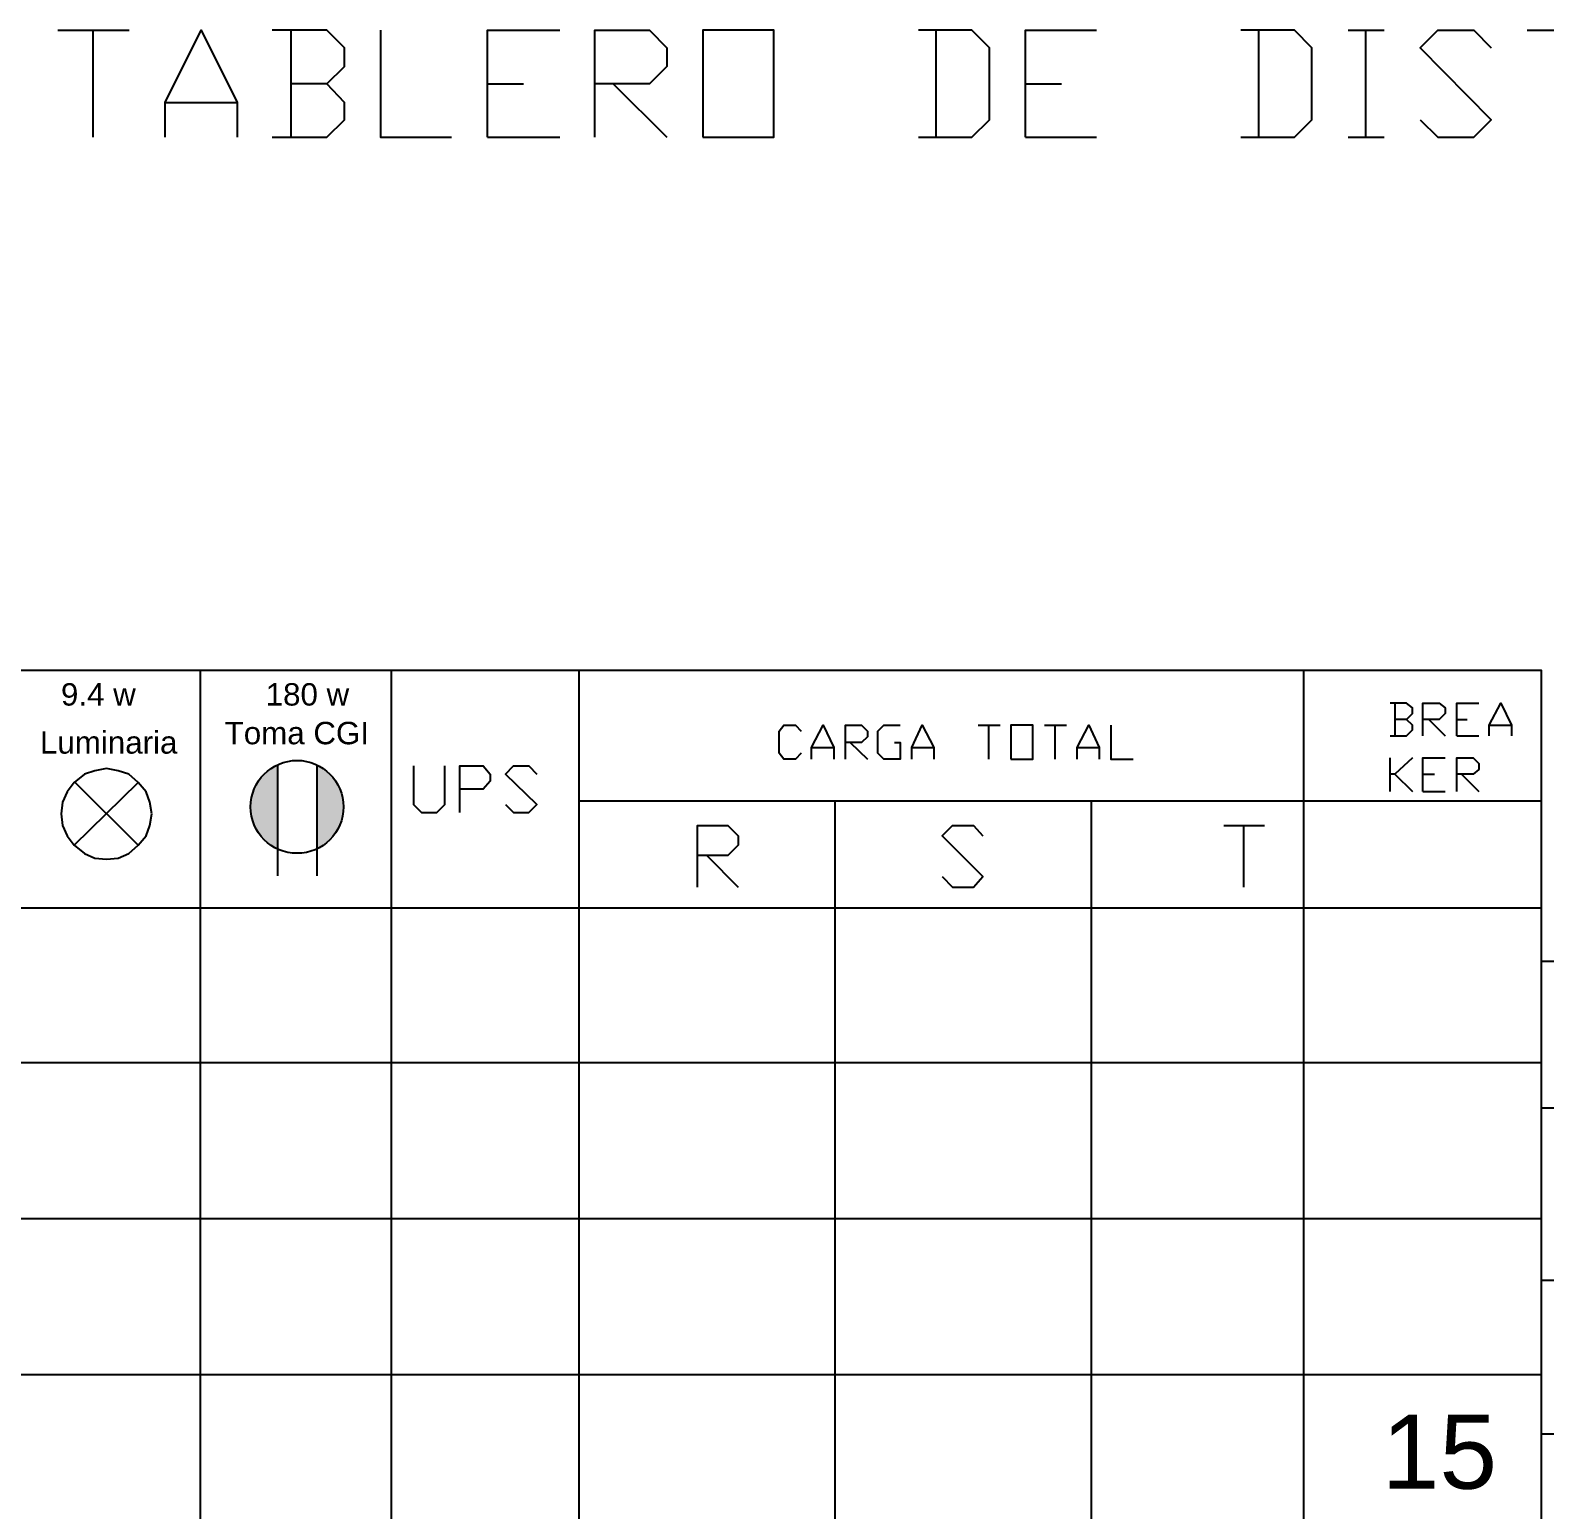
# Model space of a CAD drawing. Header units: metres. Extents: x 0 to 32.6, y 0 to 21.3.
# Drawn here: x 2.346 to 3.657, y 19.997 to 21.278 of the extents above; entities that cross this region are included whole.
import ezdxf

# ---------------------------------------------------------------- set-up
doc = ezdxf.new("R2010")
doc.units = ezdxf.units.M
for name, color, linetype in [('INDICACION-Tabla', 7, 'Continuous'), ('TABLA', 7, 'Continuous'), ('TOMACORRIENTES', 7, 'Continuous')]:
    doc.layers.add(name, color=color, linetype=linetype)
doc.styles.get("Standard").update_dxf_attribs({"font": 'arial.ttf'})

# ---------------------------------------------------------------- blocks, each defined once
blk = doc.blocks.new('Toma corriente CFGI 1 Fase')
at = {"layer": 'TOMACORRIENTES'}
h = blk.add_hatch(dxfattribs=at)
h.set_pattern_fill('ANGLE', color=256)
h.set_pattern_definition([(0, (-6.336, -3.4325), (0, 6.985), [5.08, -1.905]), (90, (-6.336, -3.4325), (-6.985, 4e-16), [5.08, -1.905])])
h.paths.add_polyline_path([(0.0453, 0.0211, 0.63707), (-0.0453, 0.0211)])
h.paths.add_polyline_path([(-0.0453, -0.0211, 0.63707), (0.0453, -0.0211)])
at = {"layer": 'TOMACORRIENTES', "lineweight": 40}
h = blk.add_hatch(color=256, dxfattribs=at)
h.dxf.hatch_style = 1
h.paths.add_polyline_path([(-0.0453, 0.0211), (0.0453, 0.0211, 0.63707)])
h.paths.add_polyline_path([(0.0453, -0.0211), (-0.0453, -0.0211, 0.63707)])
at = {"layer": 'TOMACORRIENTES'}
for p, q in [((-0.0453, 0.0211), (0.0743, 0.0211)), ((-0.0453, -0.0211), (0.0743, -0.0211))]:
    blk.add_line(p, q, dxfattribs=at)
blk.add_circle((0, 0), 0.05, dxfattribs=at)

msp = doc.modelspace()

# ---------------------------------------------------------------- linework, layer by layer
at = {"layer": 'TABLA'}
for p, q in [((2.3701, 21.2779), (2.4316, 21.2779)), ((2.4003, 21.2779), (2.4003, 21.1852)), ((2.5717, 21.2779), (2.5717, 21.1852)), ((3.13, 21.2779), (3.13, 21.1852)), ((3.4092, 21.2779), (3.4092, 21.1852)), ((3.4868, 21.2779), (3.5181, 21.2779)), ((3.5019, 21.2779), (3.5019, 21.1852)), ((3.642, 21.2779), (3.7035, 21.2779)), ((2.742, 21.2315), (2.7732, 21.2315)), ((2.8508, 21.2315), (2.8972, 21.1852)), ((3.2076, 21.2315), (3.2389, 21.2315)), ((2.4628, 21.2154), (2.5253, 21.2154)), ((2.742, 21.1852), (2.8045, 21.1852)), ((3.2076, 21.1852), (3.2691, 21.1852)), ((3.4868, 21.1852), (3.5181, 21.1852)), ((2.4932, 20.7235), (2.4932, 19.5756)), ((2.6586, 20.7235), (2.6586, 19.5756)), ((2.8209, 20.7235), (2.8209, 19.4405)), ((3.4484, 20.7235), (3.4484, 19.4405)), ((3.5274, 20.6953), (3.5274, 20.6671)), ((3.1666, 20.6762), (3.1858, 20.6762)), ((3.1757, 20.6762), (3.1757, 20.6469)), ((3.2241, 20.6762), (3.2432, 20.6762)), ((3.2331, 20.6762), (3.2331, 20.6469)), ((3.5567, 20.6812), (3.5708, 20.6671)), ((3.5809, 20.6812), (3.5899, 20.6812)), ((3.6091, 20.6762), (3.6282, 20.6762)), ((3.0558, 20.6611), (3.0709, 20.6469)), ((3.5809, 20.6671), (3.6, 20.6671)), ((3.0225, 20.657), (3.0416, 20.657)), ((3.1092, 20.657), (3.1283, 20.657)), ((3.2523, 20.657), (3.2714, 20.657)), ((3.5234, 20.6187), (3.5234, 20.648)), ((3.5274, 20.6338), (3.5426, 20.6187)), ((3.5516, 20.6338), (3.5617, 20.6338)), ((3.5849, 20.6338), (3.6, 20.6187)), ((2.384, 20.5723), (2.4394, 20.6267)), ((2.385, 20.6267), (2.4394, 20.5723)), ((2.8209, 20.6107), (3.6544, 20.6107)), ((3.0426, 20.6107), (3.0426, 19.4405)), ((3.2644, 20.6107), (3.2644, 19.4405)), ((3.5516, 20.6187), (3.5708, 20.6187)), ((3.3793, 20.5895), (3.4146, 20.5895)), ((3.3964, 20.5895), (3.3964, 20.5361)), ((2.9318, 20.5633), (2.959, 20.5361)), ((3.6544, 20.5179), (1.7522, 20.5179)), ((3.7421, 20.4716), (3.6544, 20.4716)), ((3.6544, 20.3839), (1.7522, 20.3839)), ((3.7421, 20.3446), (3.6544, 20.3446)), ((3.6544, 20.2488), (1.7522, 20.2488)), ((3.7421, 20.1954), (3.6544, 20.1954)), ((3.6544, 20.1138), (1.7522, 20.1138)), ((3.7421, 20.0624), (3.6544, 20.0624))]:
    msp.add_line(p, q, dxfattribs=at)
for points in [[(2.4628, 21.1852), (2.4628, 21.2154), (2.494, 21.2779), (2.5253, 21.2154), (2.5253, 21.1852)], [(2.6029, 21.2315), (2.618, 21.2466), (2.618, 21.2628), (2.6029, 21.2779), (2.5555, 21.2779)], [(2.6493, 21.2779), (2.6493, 21.1852), (2.7107, 21.1852)], [(2.742, 21.1852), (2.742, 21.2779), (2.8045, 21.2779)], [(2.8347, 21.1852), (2.8347, 21.2779), (2.8821, 21.2779), (2.8972, 21.2628), (2.8972, 21.2466), (2.8821, 21.2315), (2.8347, 21.2315)], [(3.1149, 21.1852), (3.1613, 21.1852), (3.1764, 21.2003), (3.1764, 21.2628), (3.1613, 21.2779), (3.1149, 21.2779)], [(3.2076, 21.1852), (3.2076, 21.2779), (3.2691, 21.2779)], [(3.3941, 21.1852), (3.4404, 21.1852), (3.4556, 21.2003), (3.4556, 21.2628), (3.4404, 21.2779), (3.3941, 21.2779)], [(3.5493, 21.2003), (3.5644, 21.1852), (3.5957, 21.1852), (3.6108, 21.2003), (3.5493, 21.2628), (3.5644, 21.2779), (3.5957, 21.2779), (3.6108, 21.2628)], [(2.5555, 21.1852), (2.6029, 21.1852), (2.618, 21.2003), (2.618, 21.2154), (2.6029, 21.2315), (2.5717, 21.2315)], [(3.5375, 20.6812), (3.5426, 20.6863), (3.5426, 20.6913), (3.5375, 20.6953), (3.5234, 20.6953)], [(3.5516, 20.6671), (3.5516, 20.6953), (3.5657, 20.6953), (3.5708, 20.6913), (3.5708, 20.6863), (3.5657, 20.6812), (3.5516, 20.6812)], [(3.5809, 20.6671), (3.5809, 20.6953), (3.6, 20.6953)], [(3.6091, 20.6671), (3.6091, 20.6762), (3.6192, 20.6953), (3.6282, 20.6762), (3.6282, 20.6671)], [(3.0134, 20.652), (3.0084, 20.6469), (2.9983, 20.6469), (2.9943, 20.652), (2.9943, 20.6711), (2.9983, 20.6762), (3.0084, 20.6762), (3.0134, 20.6711)], [(3.0225, 20.6469), (3.0225, 20.657), (3.0326, 20.6762), (3.0416, 20.657), (3.0416, 20.6469)], [(3.0517, 20.6469), (3.0517, 20.6762), (3.0658, 20.6762), (3.0709, 20.6711), (3.0709, 20.6661), (3.0658, 20.6611), (3.0517, 20.6611)], [(3.0941, 20.6611), (3.0991, 20.6611), (3.0991, 20.6469), (3.085, 20.6469), (3.0799, 20.652), (3.0799, 20.6711), (3.085, 20.6762), (3.0991, 20.6762)], [(3.1092, 20.6469), (3.1092, 20.657), (3.1182, 20.6762), (3.1283, 20.657), (3.1283, 20.6469)], [(3.2523, 20.6469), (3.2523, 20.657), (3.2624, 20.6762), (3.2714, 20.657), (3.2714, 20.6469)], [(3.2815, 20.6762), (3.2815, 20.6469), (3.3007, 20.6469)], [(3.5234, 20.6671), (3.5375, 20.6671), (3.5426, 20.6721), (3.5426, 20.6762), (3.5375, 20.6812), (3.5274, 20.6812)], [(3.5426, 20.648), (3.5274, 20.6338), (3.5234, 20.6338)], [(3.5516, 20.6187), (3.5516, 20.648), (3.5708, 20.648)], [(3.5809, 20.6187), (3.5809, 20.648), (3.595, 20.648), (3.6, 20.6429), (3.6, 20.6379), (3.595, 20.6338), (3.5809, 20.6338)], [(2.6778, 20.6409), (2.6778, 20.6076), (2.6849, 20.6006), (2.698, 20.6006), (2.705, 20.6076), (2.705, 20.6409)], [(2.7181, 20.6006), (2.7181, 20.6409), (2.7383, 20.6409), (2.7443, 20.6338), (2.7443, 20.6278), (2.7383, 20.6207), (2.7181, 20.6207)], [(2.7574, 20.6076), (2.7645, 20.6006), (2.7776, 20.6006), (2.7846, 20.6076), (2.7574, 20.6338), (2.7645, 20.6409), (2.7776, 20.6409), (2.7846, 20.6338)], [(2.9237, 20.5361), (2.9237, 20.5895), (2.9499, 20.5895), (2.959, 20.5804), (2.959, 20.5724), (2.9499, 20.5633), (2.9237, 20.5633)], [(3.1354, 20.5451), (3.1444, 20.5361), (3.1626, 20.5361), (3.1707, 20.5451), (3.1354, 20.5804), (3.1444, 20.5895), (3.1626, 20.5895), (3.1707, 20.5804)]]:
    msp.add_lwpolyline(points, dxfattribs=at)
for points in [[(2.9284, 21.1852), (2.9899, 21.1852), (2.9899, 21.2779), (2.9284, 21.2779)], [(1.7522, 19.4405), (3.6544, 19.4405), (3.6544, 20.7235), (1.7522, 20.7235)], [(3.1948, 20.6469), (3.214, 20.6469), (3.214, 20.6762), (3.1948, 20.6762)], [(2.4515, 20.5995), (2.4495, 20.6096), (2.4465, 20.6186), (2.4394, 20.6267), (2.4314, 20.6338), (2.4223, 20.6368), (2.4122, 20.6388), (2.4021, 20.6368), (2.3931, 20.6338), (2.384, 20.6267), (2.378, 20.6186), (2.3739, 20.6096), (2.3729, 20.5995), (2.3739, 20.5894), (2.378, 20.5803), (2.384, 20.5723), (2.3931, 20.5652), (2.4021, 20.5612), (2.4122, 20.5602), (2.4223, 20.5612), (2.4314, 20.5652), (2.4394, 20.5723), (2.4465, 20.5803), (2.4495, 20.5894)]]:
    msp.add_lwpolyline(points, close=True, dxfattribs=at)

# ---------------------------------------------------------------- block references
at = {"layer": 'TOMACORRIENTES', "xscale": 0.804500400917848, "yscale": 0.804500400917848, "zscale": 0.804500400917848, "rotation": 270}
msp.add_blockref('Toma corriente CFGI 1 Fase', (2.5771, 20.6055), dxfattribs=at)

# ---------------------------------------------------------------- texts
at = {"layer": 'INDICACION-Tabla', "attachment_point": 1}
for s, insert, char_height, width in [('9.4 w', (2.3727, 20.7126), 0.0194, 0.094055), ('180 w', (2.5499, 20.7126), 0.0194, 0.077784), ('Toma CGI', (2.5144, 20.6791), 0.0194, 0.168157), ('Luminaria ', (2.3545, 20.671), 0.0194, 0.097936), ('15', (3.5161, 20.0793), 0.06418, 0.064179)]:
    msp.add_mtext(s, dxfattribs=dict(at, insert=insert, char_height=char_height, width=width))

doc.saveas('drawing.dxf')
